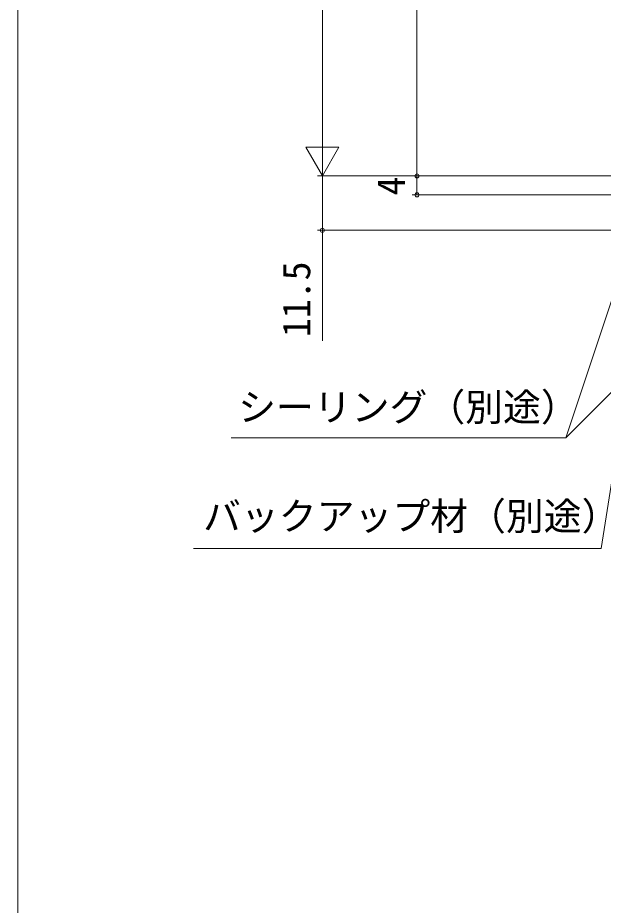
# Model space of a CAD drawing. Units: millimetres, scale not verified. Extents: x -495 to 495, y -800 to 801.
# Drawn here: x -495 to -371.3, y 0.7 to 188.2 of the extents above; entities that cross this region are included whole.
import ezdxf
from ezdxf.enums import TextEntityAlignment as Align

# ---------------------------------------------------------------- set-up
doc = ezdxf.new("R2010")
doc.units = ezdxf.units.MM
doc.header["$LTSCALE"] = 4
doc.layers.add('0-0_0', color=7, linetype='Continuous', lineweight=9)
doc.layers.add('0-6_YKK_D', color=6, linetype='Continuous', lineweight=9)
doc.styles.add('ＭＳ ゴシック', font='')
doc.styles.get('ＭＳ ゴシック').set_extended_font_data('MS Gothic')

msp = doc.modelspace()

# ---------------------------------------------------------------- linework, layer by layer
at = {"layer": '0-0_0'}
msp.add_lwpolyline([(495, -800), (-495, -800), (-495, 760)], dxfattribs=at)
at = {"layer": '0-6_YKK_D'}
for p, q in [((-430.623, 495.802), (-430.623, 161.805)), ((-410.623, 354.804), (-410.623, 154.806)), ((-430.623, 154.805), (-430.623, 166.929)), ((-430.623, 154.805), (-434.123, 160.867)), ((-427.123, 160.867), (-434.123, 160.867)), ((-430.623, 154.805), (-427.123, 160.867)), ((-367.323, 154.805), (-431.623, 154.805)), ((-367.323, 154.805), (-431.623, 154.805)), ((-368.624, 154.806), (-411.623, 154.806)), ((-367.323, 154.805), (-411.623, 154.805)), ((-410.623, 154.805), (-410.623, 150.808)), ((-357.123, 150.808), (-411.623, 150.808)), ((-364.123, 143.308), (-431.623, 143.308))]:
    msp.add_line(p, q, dxfattribs=at)
for points in [[(-430.623, 154.805), (-430.623, 143.308), (-430.623, 119.955)], [(-339.057, 139.438), (-340.26, 138.237), (-379.158, 99.444)], [(-361.911, 138.005), (-362.178, 136.326), (-371.733, 76.093), (-457.86, 76.093)], [(-366.102, 138.66), (-366.639, 137.047), (-379.158, 99.444), (-449.925, 99.444)]]:
    msp.add_lwpolyline(points, dxfattribs=at)
for centre in [(-410.623, 154.806), (-410.623, 154.805), (-410.623, 150.808), (-430.623, 143.308)]:
    msp.add_circle(centre, 0.425, dxfattribs=at)

# ---------------------------------------------------------------- texts
at = {"layer": '0-6_YKK_D', "style": 'ＭＳ ゴシック'}
for s, p in [('4', (-411.423, 150.673)), ('11.5', (-431.423, 120.755))]:
    msp.add_text(s, height=5.865, rotation=90, dxfattribs=at).set_placement(p, align=Align.BOTTOM_LEFT)
for s, p in [('シーリング（別途）', (-448.429, 101.252)), ('バックアップ材（別途）', (-455.833, 78.194))]:
    msp.add_text(s, height=5.865, dxfattribs=at).set_placement(p, align=Align.BOTTOM_LEFT)

doc.saveas('drawing.dxf')
